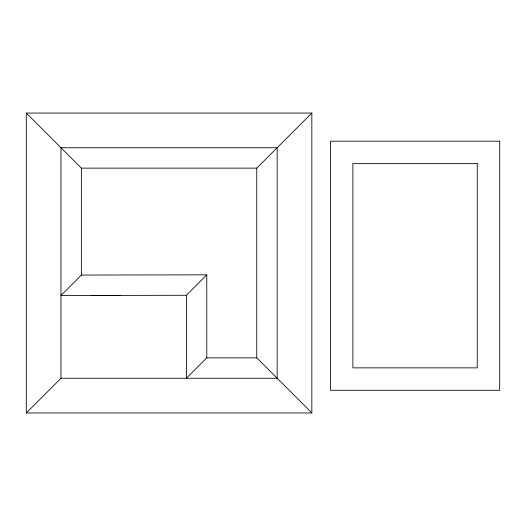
<?xml version="1.0" encoding="UTF-8"?>
<svg xmlns="http://www.w3.org/2000/svg" width="526" height="526" viewBox="0 0 526 526"><rect width="100%" height="100%" fill="white"/><g stroke="black" fill="none" stroke-linecap="round" stroke-linejoin="round"><path stroke-width="0.79" d="M81.379 275.059L60.977 295.494L186.382 295.277L206.777 274.842L81.379 275.059L81.379 168.136L26.3 113.057L311.846 113.057L311.846 412.943L26.3 412.943L26.3 113.057M311.846 412.943L256.767 357.864L256.767 168.136L311.846 113.057M26.3 412.943L60.977 378.266L60.977 147.734L277.169 147.734L277.169 378.266L60.977 378.266M256.767 357.864L206.777 357.864L186.382 378.266L186.382 295.277M81.379 168.136L256.767 168.136M91.222 295.441L120.461 295.441M206.777 274.842L206.777 357.864M499.7 141.198L330.446 141.198L330.446 390.292L499.7 390.292L499.7 141.198M477.26 163.639L352.887 163.639L352.887 367.858L477.26 367.858L477.26 163.639"/></g></svg>
